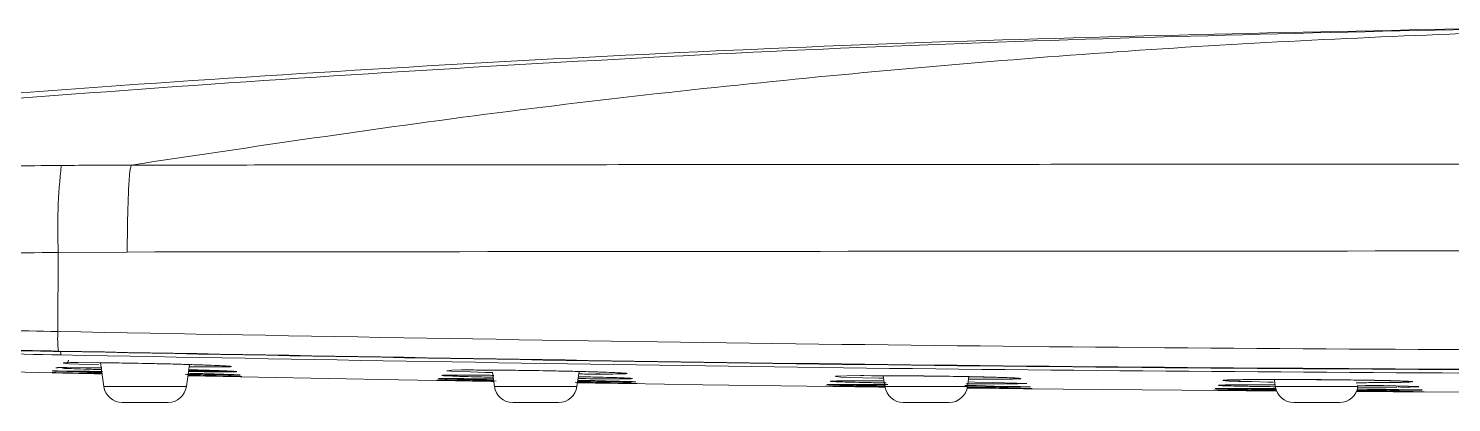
# Model space of a CAD drawing. Extents: x 3627 to 4221, y 1255 to 1675.
# Drawn here: x 3797.03 to 3812.33, y 1618 to 1622.03 of the extents above; entities that cross this region are included whole.
import ezdxf

# ---------------------------------------------------------------- set-up
doc = ezdxf.new("R2010")
doc.units = 0
doc.header["$LTSCALE"] = 7
doc.header["$MEASUREMENT"] = 0
doc.layers.get('0').update_dxf_attribs({"color": 2, "linetype": 'CONTINUOUS'})

msp = doc.modelspace()

# ---------------------------------------------------------------- linework, layer by layer
at = {"color": 7, "linetype": 'Continuous', "lineweight": 15}
for p, q in [((3797.344, 1618.765), (3797.346, 1619.616)), ((3798.089, 1619.621), (3797.346, 1619.616)), ((3797.649, 1618.375), (3797.816, 1618.373)), ((3797.802, 1618.429), (3797.838, 1618.172)), ((3798.726, 1618.172), (3798.759, 1618.409)), ((3802.016, 1618.327), (3802.038, 1618.172)), ((3802.926, 1618.172), (3802.949, 1618.335)), ((3806.221, 1618.289), (3806.238, 1618.172)), ((3807.126, 1618.172), (3807.141, 1618.278)), ((3809.887, 1618.236), (3809.874, 1618.237)), ((3810.427, 1618.248), (3810.437, 1618.172)), ((3807.668, 1618.202), (3807.597, 1618.201)), ((3807.728, 1618.149), (3809.857, 1618.13)), ((3811.882, 1618.167), (3811.811, 1618.166)), ((3811.928, 1618.115), (3814.086, 1618.105)), ((3798.036, 1618), (3798.528, 1618)), ((3802.236, 1618), (3802.728, 1618)), ((3806.436, 1618), (3806.928, 1618)), ((3810.635, 1618), (3811.128, 1618))]:
    msp.add_line(p, q, dxfattribs=at)
at = {"color": 8, "linetype": 'Continuous', "lineweight": 15}
for p, q in [((3797.838, 1618.172), (3798.726, 1618.172)), ((3802.038, 1618.172), (3802.926, 1618.172)), ((3806.238, 1618.172), (3807.126, 1618.172)), ((3810.437, 1618.172), (3811.326, 1618.172))]:
    msp.add_line(p, q, dxfattribs=at)
at = {"color": 7, "linetype": 'Continuous', "lineweight": 15, "flags": 128}
for points in [[(3794.556, 1618.384), (3797.744, 1618.31), (3797.809, 1618.308)], [(3797.333, 1618.374), (3797.333, 1618.374), (3797.332, 1618.374), (3797.331, 1618.374), (3797.329, 1618.374), (3797.325, 1618.374), (3797.323, 1618.375), (3797.34, 1618.376), (3797.416, 1618.377), (3797.416, 1618.377)], [(3797.342, 1618.374), (3797.332, 1618.375), (3797.364, 1618.377), (3797.365, 1618.377), (3797.366, 1618.377), (3797.366, 1618.377), (3797.366, 1618.377), (3797.366, 1618.377), (3797.366, 1618.377), (3797.366, 1618.377), (3797.366, 1618.377), (3797.366, 1618.377), (3797.366, 1618.377), (3797.366, 1618.377), (3797.366, 1618.377), (3797.366, 1618.377), (3797.366, 1618.377), (3797.366, 1618.377), (3797.366, 1618.377), (3797.366, 1618.377), (3797.366, 1618.377), (3797.366, 1618.377), (3797.366, 1618.377), (3797.366, 1618.377), (3797.366, 1618.377), (3797.366, 1618.377), (3797.366, 1618.377), (3797.366, 1618.377), (3797.366, 1618.377), (3797.366, 1618.377), (3797.366, 1618.377), (3797.366, 1618.377), (3797.366, 1618.377), (3797.366, 1618.377), (3797.366, 1618.377), (3797.367, 1618.377), (3797.377, 1618.377), (3797.402, 1618.377), (3797.402, 1618.377), (3797.405, 1618.377), (3797.412, 1618.377), (3797.438, 1618.377), (3797.649, 1618.375)], [(3797.784, 1618.406), (3797.707, 1618.408), (3797.569, 1618.414), (3797.467, 1618.418), (3797.404, 1618.423), (3797.405, 1618.429), (3797.474, 1618.431), (3797.476, 1618.431), (3797.477, 1618.431), (3797.478, 1618.431), (3797.478, 1618.431), (3797.478, 1618.431), (3797.478, 1618.431), (3797.478, 1618.431), (3797.478, 1618.431), (3797.478, 1618.431), (3797.478, 1618.431), (3797.478, 1618.431), (3797.478, 1618.431), (3797.478, 1618.431), (3797.478, 1618.431), (3797.478, 1618.431), (3797.478, 1618.431), (3797.478, 1618.431), (3797.478, 1618.431), (3797.478, 1618.431), (3797.478, 1618.431), (3797.478, 1618.431), (3797.478, 1618.431), (3797.478, 1618.431), (3797.478, 1618.431), (3797.478, 1618.431), (3797.478, 1618.431), (3797.478, 1618.431), (3797.478, 1618.431), (3797.478, 1618.431), (3797.478, 1618.431), (3797.478, 1618.431), (3797.478, 1618.431), (3797.478, 1618.431), (3797.478, 1618.431), (3797.478, 1618.431), (3797.478, 1618.431), (3797.478, 1618.431), (3797.478, 1618.431), (3797.478, 1618.431), (3797.478, 1618.431), (3797.479, 1618.431), (3797.489, 1618.431), (3797.517, 1618.431), (3797.519, 1618.431), (3797.529, 1618.431), (3797.559, 1618.431), (3797.791, 1618.429)], [(3797.817, 1618.323), (3797.739, 1618.324), (3797.571, 1618.329), (3797.438, 1618.333), (3797.299, 1618.339), (3797.281, 1618.341), (3797.282, 1618.341), (3797.282, 1618.341), (3797.282, 1618.341), (3797.282, 1618.341), (3797.282, 1618.341), (3797.282, 1618.341), (3797.282, 1618.341), (3797.282, 1618.341), (3797.282, 1618.341), (3797.282, 1618.341), (3797.282, 1618.341), (3797.282, 1618.341), (3797.282, 1618.341), (3797.282, 1618.341), (3797.282, 1618.341), (3797.282, 1618.341), (3797.282, 1618.341), (3797.282, 1618.341), (3797.282, 1618.341), (3797.282, 1618.341), (3797.282, 1618.341), (3797.282, 1618.341), (3797.282, 1618.341), (3797.282, 1618.341), (3797.282, 1618.341), (3797.282, 1618.341), (3797.282, 1618.341), (3797.282, 1618.341), (3797.283, 1618.341), (3797.29, 1618.341), (3797.29, 1618.341), (3797.291, 1618.341), (3797.295, 1618.341), (3797.338, 1618.34), (3797.506, 1618.339)], [(3798.742, 1618.289), (3801.012, 1618.245), (3802.03, 1618.227)], [(3802.016, 1618.323), (3801.941, 1618.325), (3801.779, 1618.33), (3801.653, 1618.335), (3801.568, 1618.339), (3801.527, 1618.343), (3801.58, 1618.349), (3801.685, 1618.351), (3801.689, 1618.351), (3801.69, 1618.351), (3801.691, 1618.351), (3801.691, 1618.351), (3801.691, 1618.351), (3801.691, 1618.351), (3801.691, 1618.351), (3801.691, 1618.351), (3801.691, 1618.351), (3801.691, 1618.351), (3801.691, 1618.351), (3801.691, 1618.351), (3801.691, 1618.351), (3801.691, 1618.351), (3801.691, 1618.351), (3801.691, 1618.351), (3801.691, 1618.351), (3801.691, 1618.351), (3801.691, 1618.351), (3801.691, 1618.351), (3801.691, 1618.351), (3801.691, 1618.351), (3801.691, 1618.351), (3801.691, 1618.351), (3801.691, 1618.351), (3801.691, 1618.351), (3801.691, 1618.351), (3801.691, 1618.351), (3801.691, 1618.351), (3801.691, 1618.351), (3801.691, 1618.351), (3801.691, 1618.351), (3801.691, 1618.351), (3801.691, 1618.351), (3801.691, 1618.351), (3801.691, 1618.351), (3801.691, 1618.351), (3801.691, 1618.351), (3801.691, 1618.351), (3801.691, 1618.351), (3801.691, 1618.351), (3801.691, 1618.351), (3801.691, 1618.351), (3801.691, 1618.351), (3801.691, 1618.351), (3801.691, 1618.351), (3801.691, 1618.351), (3801.691, 1618.351), (3801.691, 1618.351), (3801.691, 1618.351), (3801.691, 1618.351), (3801.691, 1618.351), (3801.691, 1618.351), (3801.691, 1618.351), (3801.691, 1618.351), (3801.691, 1618.351), (3801.691, 1618.351), (3801.691, 1618.351), (3801.691, 1618.351), (3801.691, 1618.351), (3801.691, 1618.351), (3801.691, 1618.351), (3801.691, 1618.351), (3801.691, 1618.351), (3801.691, 1618.351), (3801.691, 1618.351), (3801.691, 1618.351), (3801.691, 1618.351), (3801.691, 1618.351), (3801.691, 1618.351), (3801.691, 1618.351), (3801.691, 1618.351), (3801.691, 1618.351), (3801.691, 1618.351), (3801.691, 1618.351), (3801.691, 1618.351), (3801.691, 1618.351), (3801.691, 1618.351), (3801.691, 1618.351), (3801.691, 1618.351), (3801.691, 1618.351), (3801.691, 1618.351), (3801.691, 1618.351), (3801.691, 1618.351), (3801.691, 1618.351), (3801.691, 1618.351), (3801.691, 1618.351), (3801.691, 1618.351), (3801.691, 1618.351), (3801.691, 1618.351), (3801.691, 1618.351), (3801.691, 1618.351), (3801.691, 1618.351), (3801.691, 1618.351), (3801.691, 1618.351), (3801.691, 1618.351), (3801.691, 1618.351), (3801.691, 1618.351), (3801.691, 1618.351), (3801.691, 1618.351), (3801.691, 1618.351), (3801.691, 1618.351), (3801.691, 1618.351), (3801.691, 1618.351), (3801.691, 1618.351), (3801.691, 1618.351), (3801.691, 1618.351), (3801.691, 1618.351), (3801.691, 1618.351), (3801.691, 1618.351), (3801.691, 1618.351), (3801.691, 1618.351), (3801.691, 1618.351), (3801.691, 1618.351), (3801.691, 1618.351), (3801.691, 1618.351), (3801.691, 1618.351), (3801.691, 1618.351), (3801.691, 1618.351), (3801.691, 1618.351), (3801.691, 1618.351), (3801.691, 1618.351), (3801.691, 1618.351), (3801.691, 1618.351), (3801.691, 1618.351), (3801.691, 1618.351), (3801.691, 1618.351), (3801.692, 1618.351), (3801.695, 1618.351), (3801.705, 1618.351), (3801.738, 1618.351), (3801.761, 1618.351), (3801.787, 1618.351), (3801.816, 1618.351), (3801.847, 1618.35), (3801.881, 1618.35), (3801.915, 1618.35), (3802.059, 1618.349)], [(3806.225, 1618.262), (3806.171, 1618.263), (3805.999, 1618.267), (3805.861, 1618.271), (3805.763, 1618.275), (3805.711, 1618.279), (3805.705, 1618.283), (3805.829, 1618.288), (3805.977, 1618.29), (3805.982, 1618.29), (3805.984, 1618.29), (3805.985, 1618.29), (3805.985, 1618.29), (3805.985, 1618.29), (3805.985, 1618.29), (3805.985, 1618.29), (3805.985, 1618.29), (3805.985, 1618.29), (3805.985, 1618.29), (3805.985, 1618.29), (3805.985, 1618.29), (3805.985, 1618.29), (3805.985, 1618.29), (3805.985, 1618.29), (3805.985, 1618.29), (3805.985, 1618.29), (3805.985, 1618.29), (3805.985, 1618.29), (3805.985, 1618.29), (3805.985, 1618.29), (3805.985, 1618.29), (3805.985, 1618.29), (3805.985, 1618.29), (3805.985, 1618.29), (3805.985, 1618.29), (3805.985, 1618.29), (3805.985, 1618.29), (3805.987, 1618.29), (3806.001, 1618.29), (3806.001, 1618.29), (3806.003, 1618.29), (3806.011, 1618.29), (3806.094, 1618.289), (3806.398, 1618.288)], [(3807.133, 1618.222), (3807.205, 1618.221), (3807.392, 1618.217), (3807.657, 1618.21), (3807.762, 1618.206), (3807.765, 1618.206), (3807.766, 1618.206), (3807.766, 1618.206), (3807.766, 1618.206), (3807.766, 1618.206), (3807.766, 1618.206), (3807.766, 1618.206), (3807.766, 1618.206), (3807.766, 1618.206), (3807.766, 1618.206), (3807.766, 1618.206), (3807.766, 1618.206), (3807.766, 1618.206), (3807.766, 1618.206), (3807.766, 1618.206), (3807.766, 1618.206), (3807.766, 1618.206), (3807.766, 1618.206), (3807.766, 1618.206), (3807.766, 1618.206), (3807.766, 1618.206), (3807.766, 1618.206), (3807.766, 1618.206), (3807.766, 1618.206), (3807.766, 1618.206), (3807.766, 1618.206), (3807.766, 1618.206), (3807.763, 1618.206), (3807.763, 1618.206), (3807.763, 1618.206), (3807.761, 1618.205), (3807.745, 1618.205), (3807.668, 1618.202)], [(3810.419, 1618.22), (3810.357, 1618.221), (3810.181, 1618.225), (3810.04, 1618.228), (3809.941, 1618.232), (3809.887, 1618.236), (3809.883, 1618.239), (3809.926, 1618.242), (3810.14, 1618.247), (3810.341, 1618.249), (3810.348, 1618.249), (3810.35, 1618.249), (3810.351, 1618.249), (3810.351, 1618.249), (3810.351, 1618.249), (3810.351, 1618.249), (3810.351, 1618.249), (3810.351, 1618.249), (3810.351, 1618.249), (3810.351, 1618.249), (3810.351, 1618.249), (3810.351, 1618.249), (3810.351, 1618.249), (3810.351, 1618.249), (3810.351, 1618.249), (3810.351, 1618.249), (3810.351, 1618.249), (3810.351, 1618.249), (3810.351, 1618.249), (3810.351, 1618.249), (3810.351, 1618.249), (3810.351, 1618.249), (3810.351, 1618.249), (3810.351, 1618.249), (3810.351, 1618.249), (3810.351, 1618.249), (3810.351, 1618.249), (3810.351, 1618.249), (3810.351, 1618.249), (3810.351, 1618.249), (3810.353, 1618.249), (3810.368, 1618.249), (3810.369, 1618.249), (3810.372, 1618.249), (3810.38, 1618.249), (3810.472, 1618.248), (3810.806, 1618.247)], [(3803.455, 1618.204), (3804.281, 1618.192), (3806.238, 1618.166)], [(3807.096, 1618.183), (3807.224, 1618.182), (3807.417, 1618.178), (3807.691, 1618.173), (3807.799, 1618.17), (3807.802, 1618.169), (3807.803, 1618.169), (3807.803, 1618.169), (3807.803, 1618.169), (3807.803, 1618.169), (3807.803, 1618.169), (3807.803, 1618.169), (3807.803, 1618.169), (3807.803, 1618.169), (3807.803, 1618.169), (3807.803, 1618.169), (3807.803, 1618.169), (3807.803, 1618.169), (3807.803, 1618.169), (3807.803, 1618.169), (3807.803, 1618.169), (3807.803, 1618.169), (3807.803, 1618.169), (3807.803, 1618.169), (3807.803, 1618.169), (3807.803, 1618.169), (3807.803, 1618.169), (3807.803, 1618.169), (3807.803, 1618.169), (3807.803, 1618.169), (3807.803, 1618.169), (3807.803, 1618.169), (3807.803, 1618.169), (3807.803, 1618.169), (3807.803, 1618.169), (3807.803, 1618.169), (3807.803, 1618.169), (3807.803, 1618.169), (3807.803, 1618.169), (3807.803, 1618.169), (3807.803, 1618.169), (3807.803, 1618.169), (3807.803, 1618.169), (3807.803, 1618.169), (3807.803, 1618.169), (3807.803, 1618.169), (3807.803, 1618.169), (3807.803, 1618.169), (3807.803, 1618.169), (3807.803, 1618.169), (3807.803, 1618.169), (3807.803, 1618.169), (3807.803, 1618.169), (3807.803, 1618.169), (3807.803, 1618.169), (3807.803, 1618.169), (3807.803, 1618.169), (3807.803, 1618.169), (3807.803, 1618.169), (3807.803, 1618.169), (3807.803, 1618.169), (3807.803, 1618.169), (3807.803, 1618.169), (3807.803, 1618.169), (3807.803, 1618.169), (3807.803, 1618.169), (3807.803, 1618.169), (3807.803, 1618.169), (3807.803, 1618.169), (3807.803, 1618.169), (3807.803, 1618.169), (3807.803, 1618.169), (3807.803, 1618.169), (3807.803, 1618.169), (3807.803, 1618.169), (3807.803, 1618.169), (3807.803, 1618.169), (3807.803, 1618.169), (3807.803, 1618.169), (3807.803, 1618.169), (3807.803, 1618.169), (3807.803, 1618.169), (3807.803, 1618.169), (3807.803, 1618.169), (3807.803, 1618.169), (3807.803, 1618.169), (3807.803, 1618.169), (3807.803, 1618.169), (3807.803, 1618.169), (3807.803, 1618.169), (3807.803, 1618.169), (3807.803, 1618.169), (3807.803, 1618.169), (3807.803, 1618.169), (3807.803, 1618.169), (3807.803, 1618.169), (3807.803, 1618.169), (3807.803, 1618.169), (3807.803, 1618.169), (3807.803, 1618.169), (3807.803, 1618.169), (3807.803, 1618.169), (3807.803, 1618.169), (3807.803, 1618.169), (3807.803, 1618.169), (3807.803, 1618.169), (3807.803, 1618.169), (3807.803, 1618.169), (3807.803, 1618.169), (3807.803, 1618.169), (3807.803, 1618.169), (3807.803, 1618.169), (3807.803, 1618.169), (3807.803, 1618.169), (3807.803, 1618.169), (3807.803, 1618.169), (3807.803, 1618.169), (3807.803, 1618.169), (3807.803, 1618.169), (3807.803, 1618.169), (3807.803, 1618.169), (3807.803, 1618.169), (3807.803, 1618.169), (3807.802, 1618.169), (3807.8, 1618.169), (3807.797, 1618.169), (3807.793, 1618.169), (3807.787, 1618.169), (3807.781, 1618.169), (3807.774, 1618.169), (3807.766, 1618.168), (3807.757, 1618.168), (3807.747, 1618.168), (3807.742, 1618.168), (3807.738, 1618.168), (3807.736, 1618.168), (3807.733, 1618.168), (3807.726, 1618.168), (3807.701, 1618.167)], [(3807.12, 1618.161), (3807.234, 1618.16), (3807.43, 1618.157), (3807.708, 1618.153), (3807.818, 1618.151), (3807.82, 1618.151), (3807.821, 1618.151), (3807.822, 1618.151), (3807.822, 1618.151), (3807.822, 1618.151), (3807.822, 1618.151), (3807.822, 1618.151), (3807.822, 1618.151), (3807.822, 1618.151), (3807.822, 1618.151), (3807.822, 1618.151), (3807.822, 1618.151), (3807.822, 1618.151), (3807.822, 1618.151), (3807.822, 1618.151), (3807.822, 1618.151), (3807.821, 1618.151), (3807.819, 1618.151), (3807.811, 1618.151), (3807.811, 1618.151), (3807.81, 1618.151), (3807.808, 1618.151), (3807.799, 1618.151), (3807.718, 1618.151)], [(3807.123, 1618.156), (3807.549, 1618.151), (3807.669, 1618.15)], [(3811.312, 1618.124), (3811.438, 1618.123), (3811.638, 1618.121), (3811.92, 1618.118), (3812.033, 1618.117), (3812.035, 1618.117), (3812.036, 1618.117), (3812.036, 1618.117), (3812.036, 1618.117), (3812.036, 1618.117), (3812.036, 1618.117), (3812.036, 1618.117), (3812.036, 1618.117), (3812.036, 1618.117), (3812.036, 1618.117), (3812.036, 1618.117), (3812.036, 1618.117), (3812.036, 1618.117), (3812.036, 1618.117), (3812.036, 1618.117), (3812.036, 1618.117), (3812.036, 1618.117), (3812.036, 1618.117), (3812.036, 1618.117), (3812.036, 1618.117), (3812.036, 1618.117), (3812.036, 1618.117), (3812.036, 1618.117), (3812.036, 1618.117), (3812.036, 1618.117), (3812.036, 1618.117), (3812.036, 1618.117), (3812.036, 1618.117), (3812.036, 1618.117), (3812.036, 1618.117), (3812.036, 1618.117), (3812.036, 1618.117), (3812.036, 1618.117), (3812.036, 1618.117), (3812.036, 1618.117), (3812.036, 1618.117), (3812.036, 1618.117), (3812.036, 1618.117), (3812.036, 1618.117), (3812.036, 1618.117), (3812.036, 1618.117), (3812.036, 1618.117), (3812.036, 1618.117), (3812.036, 1618.117), (3812.036, 1618.117), (3812.036, 1618.117), (3812.036, 1618.117), (3812.036, 1618.117), (3812.036, 1618.117), (3812.036, 1618.117), (3812.036, 1618.117), (3812.036, 1618.117), (3812.036, 1618.117), (3812.036, 1618.117), (3812.036, 1618.117), (3812.036, 1618.117), (3812.036, 1618.117), (3812.036, 1618.117), (3812.036, 1618.117), (3812.036, 1618.117), (3812.036, 1618.117), (3812.036, 1618.117), (3812.036, 1618.117), (3812.036, 1618.117), (3812.036, 1618.117), (3812.036, 1618.117), (3812.036, 1618.117), (3812.036, 1618.117), (3812.036, 1618.117), (3812.036, 1618.117), (3812.036, 1618.117), (3812.036, 1618.117), (3812.036, 1618.117), (3812.036, 1618.117), (3812.036, 1618.117), (3812.036, 1618.117), (3812.036, 1618.117), (3812.036, 1618.117), (3812.036, 1618.117), (3812.036, 1618.117), (3812.036, 1618.117), (3812.036, 1618.117), (3812.036, 1618.117), (3812.036, 1618.117), (3812.036, 1618.117), (3812.036, 1618.117), (3812.036, 1618.117), (3812.036, 1618.117), (3812.036, 1618.117), (3812.036, 1618.117), (3812.036, 1618.117), (3812.036, 1618.117), (3812.036, 1618.117), (3812.036, 1618.117), (3812.036, 1618.117), (3812.036, 1618.117), (3812.036, 1618.117), (3812.036, 1618.117), (3812.036, 1618.117), (3812.036, 1618.117), (3812.036, 1618.117), (3812.036, 1618.117), (3812.036, 1618.117), (3812.036, 1618.117), (3812.036, 1618.117), (3812.036, 1618.117), (3812.036, 1618.117), (3812.036, 1618.117), (3812.036, 1618.117), (3812.036, 1618.117), (3812.036, 1618.117), (3812.036, 1618.117), (3812.036, 1618.117), (3812.036, 1618.117), (3812.035, 1618.117), (3812.033, 1618.117), (3812.026, 1618.117), (3812.02, 1618.117), (3812.014, 1618.117), (3812.006, 1618.117), (3811.998, 1618.117), (3811.989, 1618.117), (3811.979, 1618.117), (3811.968, 1618.117), (3811.956, 1618.117), (3811.95, 1618.117), (3811.945, 1618.117), (3811.943, 1618.117), (3811.938, 1618.117), (3811.931, 1618.117)], [(3811.317, 1618.186), (3811.408, 1618.184), (3811.599, 1618.182), (3811.869, 1618.176), (3811.977, 1618.172), (3811.98, 1618.172), (3811.981, 1618.172), (3811.981, 1618.172), (3811.981, 1618.172), (3811.981, 1618.172), (3811.981, 1618.172), (3811.981, 1618.172), (3811.981, 1618.172), (3811.981, 1618.172), (3811.981, 1618.172), (3811.981, 1618.172), (3811.981, 1618.172), (3811.981, 1618.172), (3811.981, 1618.172), (3811.981, 1618.172), (3811.981, 1618.172), (3811.981, 1618.172), (3811.981, 1618.172), (3811.981, 1618.172), (3811.981, 1618.172), (3811.981, 1618.172), (3811.978, 1618.171), (3811.978, 1618.171), (3811.978, 1618.171), (3811.976, 1618.171), (3811.96, 1618.17), (3811.882, 1618.167)], [(3811.317, 1618.146), (3811.427, 1618.145), (3811.624, 1618.143), (3811.903, 1618.138), (3812.014, 1618.136), (3812.017, 1618.135), (3812.017, 1618.135), (3812.018, 1618.135), (3812.018, 1618.135), (3812.018, 1618.135), (3812.018, 1618.135), (3812.018, 1618.135), (3812.018, 1618.135), (3812.018, 1618.135), (3812.018, 1618.135), (3812.018, 1618.135), (3812.018, 1618.135), (3812.018, 1618.135), (3812.018, 1618.135), (3812.018, 1618.135), (3812.018, 1618.135), (3812.017, 1618.135), (3812.015, 1618.135), (3812.007, 1618.135), (3812.007, 1618.135), (3812.007, 1618.135), (3812.004, 1618.135), (3811.996, 1618.135), (3811.915, 1618.133)]]:
    msp.add_lwpolyline(points, dxfattribs=at)
at = {"color": 7, "linetype": 'Continuous', "lineweight": 15}
for centre, radius, start, end in [((3803.537, 1619.868), 6.195, 173.6526, 182.336), ((3798.406, 1618.69), 1.065, 175.9572, 187.3023), ((3798.036, 1618.2), 0.2, 187.9696, 270), ((3798.528, 1618.2), 0.2, 270, 352.0304), ((3802.236, 1618.2), 0.2, 187.9696, 270), ((3802.728, 1618.2), 0.2, 270, 352.0304), ((3806.436, 1618.2), 0.2, 187.9696, 270), ((3806.928, 1618.2), 0.2, 270, 352.0304), ((3810.635, 1618.2), 0.2, 187.9696, 270), ((3811.128, 1618.2), 0.2, 270, 352.0304)]:
    msp.add_arc(centre, radius, start, end, dxfattribs=at)
at = {"color": 8, "linetype": 'Continuous', "lineweight": 15}
msp.add_arc((3797.526, 1618.553), 0.153, 179.4765, 195.2738, dxfattribs=at)
at = {"color": 7, "linetype": 'Continuous', "lineweight": 15}
for points, knots in [([(3812.635, 1622.027), (3810.608, 1621.986), (3806.508, 1621.903), (3800.342, 1621.587), (3794.202, 1621.147), (3790.141, 1620.73), (3788.143, 1620.524)], [0, 0, 0, 0, 0.2477802, 0.5011084, 0.7544755, 1, 1, 1, 1]), ([(3812.91, 1622.028), (3810.903, 1621.982), (3806.888, 1621.89), (3800.871, 1621.572), (3794.861, 1621.135), (3790.864, 1620.725), (3788.865, 1620.52)], [0, 0, 0, 0, 0.25, 0.5, 0.75, 1, 1, 1, 1]), ([(3813.921, 1622.028), (3812.602, 1621.98), (3809.964, 1621.883), (3806.012, 1621.571), (3802.066, 1621.147), (3799.442, 1620.754), (3798.131, 1620.557)], [0, 0, 0, 0, 0.25, 0.5, 0.75, 1, 1, 1, 1]), ([(3797.379, 1620.553), (3797.189, 1620.551), (3796.775, 1620.547), (3796.157, 1620.542), (3795.519, 1620.538), (3794.913, 1620.534), (3794.306, 1620.53), (3793.644, 1620.527), (3792.979, 1620.524), (3792.317, 1620.521), (3791.671, 1620.519), (3791.009, 1620.518), (3790.377, 1620.517), (3789.951, 1620.517), (3789.697, 1620.517), (3789.537, 1620.517), (3789.387, 1620.517), (3789.255, 1620.517), (3789.159, 1620.517), (3789.071, 1620.518), (3788.974, 1620.518), (3788.922, 1620.519), (3788.892, 1620.52)], [0, 0, 0, 0, 0.045899, 0.100111, 0.150846, 0.203817, 0.25298, 0.307508, 0.380073, 0.438088, 0.502654, 0.583458, 0.666758, 0.751641, 0.781764, 0.803404, 0.844265, 0.876689, 0.899393, 0.922476, 0.956085, 1, 1, 1, 1]), ([(3798.131, 1620.557), (3798.131, 1620.557), (3798.131, 1620.557), (3798.131, 1620.557), (3798.131, 1620.557), (3798.13, 1620.557), (3798.13, 1620.557), (3798.128, 1620.557), (3798.122, 1620.557), (3797.997, 1620.556), (3797.748, 1620.557), (3797.505, 1620.554), (3797.379, 1620.553)], [0, 0, 0, 0, 0.0000082, 0.0000141, 0.0000373, 0.0001238, 0.0004558, 0.0017544, 0.0069117, 0.0274482, 0.5000046, 1, 1, 1, 1]), ([(3798.089, 1619.621), (3798.09, 1619.731), (3798.092, 1619.957), (3798.101, 1620.252), (3798.114, 1620.473), (3798.125, 1620.529), (3798.131, 1620.557)], [0, 0, 0, 0, 0.242578, 0.500003, 0.757427, 1, 1, 1, 1]), ([(3836.232, 1620.557), (3835.624, 1620.557), (3834.326, 1620.559), (3832.254, 1620.56), (3830.511, 1620.562), (3829.17, 1620.563), (3828.305, 1620.563), (3827.393, 1620.564), (3826.396, 1620.565), (3825.345, 1620.565), (3824.288, 1620.566), (3823.133, 1620.566), (3821.913, 1620.567), (3820.659, 1620.567), (3819.567, 1620.568), (3818.637, 1620.568), (3817.869, 1620.568), (3817.135, 1620.568), (3816.346, 1620.568), (3815.297, 1620.568), (3814.006, 1620.568), (3812.455, 1620.567), (3810.739, 1620.566), (3808.862, 1620.566), (3806.906, 1620.564), (3804.886, 1620.563), (3802.937, 1620.561), (3801.114, 1620.56), (3799.539, 1620.558), (3798.573, 1620.557), (3798.131, 1620.557)], [0, 0, 0, 0, 0.047892, 0.102295, 0.16321, 0.185188, 0.207905, 0.231359, 0.256927, 0.286406, 0.314145, 0.340145, 0.377287, 0.410182, 0.43883, 0.463231, 0.483385, 0.49929, 0.520974, 0.545454, 0.581861, 0.62257, 0.667581, 0.716896, 0.770329, 0.821578, 0.875956, 0.92382, 0.965168, 1, 1, 1, 1]), ([(3797.346, 1619.616), (3796.889, 1619.611), (3795.941, 1619.602), (3794.687, 1619.593), (3793.58, 1619.586), (3792.631, 1619.581), (3791.709, 1619.577), (3790.834, 1619.575), (3790.028, 1619.573), (3789.377, 1619.573), (3788.868, 1619.573), (3788.486, 1619.574), (3788.183, 1619.575), (3788.065, 1619.577), (3788.006, 1619.577)], [0, 0, 0, 0, 0.100588, 0.208132, 0.283733, 0.362429, 0.444219, 0.529104, 0.617081, 0.708151, 0.778503, 0.850596, 0.924428, 1, 1, 1, 1]), ([(3836.273, 1619.621), (3833.093, 1619.624), (3826.732, 1619.631), (3817.181, 1619.634), (3807.631, 1619.631), (3801.27, 1619.624), (3798.089, 1619.621)], [0, 0, 0, 0, 0.25, 0.5, 0.75, 1, 1, 1, 1]), ([(3797.344, 1618.765), (3796.932, 1618.773), (3796.12, 1618.789), (3794.949, 1618.811), (3793.855, 1618.83), (3792.85, 1618.845), (3791.939, 1618.859), (3791.165, 1618.868), (3790.509, 1618.875), (3789.952, 1618.88), (3789.454, 1618.883), (3788.97, 1618.885), (3788.534, 1618.884), (3788.171, 1618.881), (3788.036, 1618.876), (3787.969, 1618.873)], [0, 0, 0, 0, 0.090263, 0.177731, 0.262406, 0.344291, 0.423387, 0.499696, 0.562438, 0.625123, 0.68775, 0.750321, 0.833644, 0.916869, 1, 1, 1, 1]), ([(3837.019, 1618.765), (3834.374, 1618.716), (3829.086, 1618.618), (3821.149, 1618.556), (3813.213, 1618.556), (3805.276, 1618.619), (3799.989, 1618.716), (3797.344, 1618.765)], [0, 0, 0, 0, 0.2001342, 0.4000874, 0.5999125, 0.7998657, 1, 1, 1, 1]), ([(3797.35, 1618.554), (3796.977, 1618.562), (3796.232, 1618.577), (3795.137, 1618.598), (3794.078, 1618.617), (3793.066, 1618.633), (3792.117, 1618.647), (3791.244, 1618.659), (3790.456, 1618.667), (3789.767, 1618.672), (3789.183, 1618.675), (3788.715, 1618.674), (3788.358, 1618.67), (3788.226, 1618.665), (3788.161, 1618.663)], [0, 0, 0, 0, 0.083382, 0.166217, 0.249606, 0.333035, 0.416218, 0.49973, 0.583196, 0.66632, 0.749861, 0.833356, 0.916435, 1, 1, 1, 1]), ([(3797.362, 1618.55), (3796.996, 1618.557), (3796.264, 1618.572), (3795.189, 1618.593), (3794.149, 1618.611), (3793.157, 1618.628), (3792.228, 1618.641), (3791.373, 1618.652), (3790.601, 1618.66), (3789.926, 1618.666), (3789.356, 1618.668), (3788.898, 1618.667), (3788.549, 1618.664), (3788.421, 1618.659), (3788.357, 1618.656)], [0, 0, 0, 0, 0.083566, 0.166643, 0.250137, 0.33368, 0.416801, 0.500266, 0.58378, 0.66696, 0.750388, 0.833784, 0.916621, 1, 1, 1, 1]), ([(3788.695, 1618.615), (3788.796, 1618.619), (3788.999, 1618.625), (3789.64, 1618.627), (3790.5, 1618.623), (3791.586, 1618.612), (3792.853, 1618.595), (3794.271, 1618.572), (3795.792, 1618.545), (3796.849, 1618.524), (3797.378, 1618.513)], [0, 0, 0, 0, 0.124817, 0.249613, 0.374636, 0.499734, 0.624767, 0.749862, 0.874936, 1, 1, 1, 1]), ([(3837.013, 1618.554), (3834.371, 1618.506), (3829.086, 1618.408), (3821.15, 1618.345), (3813.213, 1618.345), (3805.276, 1618.408), (3799.992, 1618.506), (3797.35, 1618.554)], [0, 0, 0, 0, 0.199978, 0.399971, 0.600025, 0.800016, 1, 1, 1, 1]), ([(3837, 1618.55), (3834.36, 1618.501), (3829.079, 1618.404), (3821.148, 1618.341), (3813.215, 1618.341), (3805.284, 1618.404), (3800.003, 1618.501), (3797.362, 1618.55)], [0, 0, 0, 0, 0.19998, 0.399972, 0.600032, 0.800026, 1, 1, 1, 1]), ([(3797.378, 1618.513), (3800.018, 1618.464), (3805.296, 1618.367), (3813.22, 1618.304), (3821.143, 1618.304), (3829.067, 1618.367), (3834.345, 1618.464), (3836.985, 1618.513)], [0, 0, 0, 0, 0.200089, 0.400044, 0.599956, 0.799911, 1, 1, 1, 1]), ([(3797.458, 1618.456), (3797.455, 1618.45), (3797.451, 1618.443), (3797.448, 1618.434), (3797.446, 1618.431), (3797.444, 1618.43), (3797.443, 1618.43), (3797.442, 1618.429), (3797.441, 1618.429), (3797.44, 1618.428), (3797.438, 1618.428), (3797.437, 1618.428), (3797.43, 1618.426), (3797.416, 1618.425), (3797.409, 1618.425), (3797.404, 1618.425)], [0, 0, 0, 0, 0.5273215, 0.6034646, 0.6283198, 0.6373846, 0.6445515, 0.6476211, 0.6506107, 0.6536646, 0.6569822, 0.6650765, 0.6758088, 0.7525304, 1, 1, 1, 1]), ([(3797.791, 1618.429), (3797.87, 1618.428), (3798.047, 1618.426), (3798.335, 1618.42), (3798.58, 1618.415), (3798.766, 1618.409), (3798.929, 1618.404), (3799.06, 1618.399), (3799.155, 1618.394), (3799.209, 1618.39), (3799.219, 1618.387), (3799.183, 1618.384), (3799.105, 1618.383), (3798.987, 1618.383), (3798.867, 1618.384), (3798.781, 1618.385), (3798.756, 1618.385)], [0, 0, 0, 0, 0.094694, 0.21319, 0.282001, 0.350864, 0.419508, 0.488128, 0.556866, 0.625771, 0.694895, 0.763812, 0.832598, 0.901419, 0.970323, 1, 1, 1, 1]), ([(3799.037, 1618.383), (3799.025, 1618.383), (3799.001, 1618.383), (3798.971, 1618.384), (3798.953, 1618.385), (3798.949, 1618.385), (3798.948, 1618.385), (3798.947, 1618.385), (3798.946, 1618.386), (3798.946, 1618.386), (3798.946, 1618.386), (3798.946, 1618.386), (3798.946, 1618.386)], [0, 0, 0, 0, 0.473386, 0.889231, 0.939615, 0.970857, 0.980384, 0.984117, 0.987544, 0.991075, 0.995083, 1, 1, 1, 1]), ([(3797.79, 1618.309), (3797.751, 1618.31), (3797.592, 1618.314), (3797.443, 1618.317), (3797.324, 1618.32), (3797.278, 1618.322), (3797.279, 1618.322), (3797.333, 1618.322), (3797.432, 1618.32), (3797.575, 1618.317), (3797.708, 1618.315), (3797.798, 1618.313), (3797.819, 1618.313)], [0, 0, 0, 0, 0.058381, 0.237838, 0.342062, 0.446392, 0.550403, 0.654383, 0.758487, 0.862896, 0.967754, 1, 1, 1, 1]), ([(3797.812, 1618.355), (3797.805, 1618.355), (3797.734, 1618.357), (3797.62, 1618.36), (3797.481, 1618.365), (3797.422, 1618.368), (3797.393, 1618.369)], [0, 0, 0, 0, 0.035094, 0.356212, 0.678084, 1, 1, 1, 1]), ([(3797.506, 1618.339), (3797.567, 1618.338), (3797.651, 1618.337), (3797.785, 1618.335), (3797.823, 1618.334)], [0, 0, 0, 0, 0.718683, 1, 1, 1, 1]), ([(3797.657, 1618.337), (3797.664, 1618.331), (3797.676, 1618.321), (3797.767, 1618.332), (3797.797, 1618.327), (3797.812, 1618.325), (3797.814, 1618.325), (3797.814, 1618.325), (3797.815, 1618.324), (3797.814, 1618.324), (3797.814, 1618.324), (3797.813, 1618.324), (3797.812, 1618.324), (3797.804, 1618.324), (3797.763, 1618.324), (3797.728, 1618.325), (3797.698, 1618.326)], [0, 0, 0, 0, 0.271144, 0.458967, 0.609273, 0.627571, 0.63376, 0.638114, 0.639737, 0.641159, 0.642572, 0.644188, 0.64858, 0.654958, 0.703473, 1, 1, 1, 1]), ([(3798.746, 1618.315), (3798.799, 1618.314), (3798.918, 1618.311), (3799.068, 1618.306), (3799.195, 1618.303), (3799.277, 1618.299), (3799.31, 1618.297), (3799.296, 1618.296), (3799.233, 1618.296), (3799.124, 1618.297), (3798.974, 1618.299), (3798.833, 1618.301), (3798.738, 1618.303), (3798.711, 1618.304)], [0, 0, 0, 0, 0.0801418, 0.1779197, 0.275944, 0.3743013, 0.4723528, 0.5701966, 0.6680843, 0.7660936, 0.8639454, 0.9619406, 1, 1, 1, 1]), ([(3798.743, 1618.293), (3798.771, 1618.293), (3798.869, 1618.29), (3799.011, 1618.287), (3799.159, 1618.284), (3799.262, 1618.281), (3799.319, 1618.279), (3799.327, 1618.279), (3799.285, 1618.279), (3799.194, 1618.281), (3799.033, 1618.284), (3798.855, 1618.287), (3798.742, 1618.289)], [0, 0, 0, 0, 0.040444, 0.139253, 0.238577, 0.337628, 0.436266, 0.534663, 0.633093, 0.731785, 0.830518, 1, 1, 1, 1]), ([(3798.751, 1618.354), (3798.784, 1618.353), (3798.881, 1618.35), (3799.013, 1618.346), (3799.142, 1618.341), (3799.23, 1618.337), (3799.272, 1618.334), (3799.266, 1618.332), (3799.214, 1618.331), (3799.118, 1618.331), (3798.98, 1618.332), (3798.853, 1618.333), (3798.768, 1618.334), (3798.749, 1618.335)], [0, 0, 0, 0, 0.0520126, 0.1535865, 0.2553314, 0.3573296, 0.4596654, 0.5616865, 0.6635034, 0.7653662, 0.8673556, 0.9691771, 1, 1, 1, 1]), ([(3798.75, 1618.343), (3798.788, 1618.342), (3798.899, 1618.34), (3799.032, 1618.336), (3799.137, 1618.333), (3799.166, 1618.332), (3799.174, 1618.331)], [0, 0, 0, 0, 0.1867019, 0.5382959, 0.8781472, 1, 1, 1, 1]), ([(3799.23, 1618.331), (3799.234, 1618.331), (3799.256, 1618.332), (3799.258, 1618.332), (3799.26, 1618.333)], [0, 0, 0, 0, 0.176979, 1, 1, 1, 1]), ([(3802.03, 1618.228), (3801.963, 1618.229), (3801.768, 1618.232), (3801.59, 1618.236), (3801.465, 1618.238), (3801.416, 1618.24), (3801.418, 1618.24), (3801.475, 1618.24), (3801.58, 1618.239), (3801.73, 1618.237), (3801.893, 1618.234), (3802.012, 1618.232), (3802.058, 1618.232)], [0, 0, 0, 0, 0.0880222, 0.2558253, 0.3532792, 0.4508394, 0.5481098, 0.6453404, 0.7426834, 0.8403135, 0.9383813, 1, 1, 1, 1]), ([(3802.028, 1618.241), (3801.965, 1618.243), (3801.777, 1618.246), (3801.604, 1618.251), (3801.481, 1618.254), (3801.434, 1618.257), (3801.435, 1618.258), (3801.491, 1618.259), (3801.595, 1618.259), (3801.743, 1618.257), (3801.891, 1618.256), (3801.994, 1618.254), (3802.026, 1618.254)], [0, 0, 0, 0, 0.086041, 0.257638, 0.3573, 0.457074, 0.556554, 0.655997, 0.755543, 0.855391, 0.955709, 1, 1, 1, 1]), ([(3802.023, 1618.273), (3801.969, 1618.274), (3801.795, 1618.278), (3801.633, 1618.283), (3801.514, 1618.288), (3801.469, 1618.291), (3801.47, 1618.294), (3801.525, 1618.295), (3801.625, 1618.296), (3801.769, 1618.295), (3801.908, 1618.295), (3802.005, 1618.293), (3802.033, 1618.293)], [0, 0, 0, 0, 0.077804, 0.2518, 0.352854, 0.454029, 0.554905, 0.655756, 0.75669, 0.857942, 0.959695, 1, 1, 1, 1]), ([(3802.059, 1618.349), (3802.149, 1618.348), (3802.351, 1618.347), (3802.656, 1618.341), (3802.908, 1618.336), (3803.093, 1618.331), (3803.249, 1618.326), (3803.368, 1618.321), (3803.444, 1618.317), (3803.476, 1618.313), (3803.459, 1618.31), (3803.395, 1618.308), (3803.288, 1618.307), (3803.141, 1618.307), (3803.022, 1618.307), (3802.95, 1618.308), (3802.945, 1618.308)], [0, 0, 0, 0, 0.097057, 0.218488, 0.289006, 0.35958, 0.429935, 0.500259, 0.570701, 0.641318, 0.712175, 0.782812, 0.853303, 0.923824, 0.994433, 1, 1, 1, 1]), ([(3802.907, 1618.218), (3802.957, 1618.217), (3803.08, 1618.215), (3803.249, 1618.212), (3803.404, 1618.209), (3803.513, 1618.207), (3803.573, 1618.205), (3803.582, 1618.204), (3803.537, 1618.205), (3803.441, 1618.206), (3803.26, 1618.208), (3803.058, 1618.211), (3802.925, 1618.213)], [0, 0, 0, 0, 0.06432, 0.158738, 0.253627, 0.348261, 0.442513, 0.536535, 0.630579, 0.724876, 0.819215, 1, 1, 1, 1]), ([(3802.935, 1618.239), (3802.973, 1618.239), (3803.082, 1618.237), (3803.237, 1618.233), (3803.39, 1618.229), (3803.497, 1618.226), (3803.556, 1618.224), (3803.564, 1618.222), (3803.52, 1618.221), (3803.425, 1618.221), (3803.251, 1618.223), (3803.058, 1618.225), (3802.933, 1618.227)], [0, 0, 0, 0, 0.050112, 0.146844, 0.244022, 0.340954, 0.437513, 0.533832, 0.630161, 0.726755, 0.823401, 1, 1, 1, 1]), ([(3802.941, 1618.278), (3802.97, 1618.278), (3803.068, 1618.276), (3803.212, 1618.272), (3803.36, 1618.268), (3803.463, 1618.264), (3803.52, 1618.26), (3803.528, 1618.258), (3803.485, 1618.256), (3803.393, 1618.255), (3803.23, 1618.255), (3803.051, 1618.257), (3802.938, 1618.258)], [0, 0, 0, 0, 0.041471, 0.140192, 0.239338, 0.338242, 0.436782, 0.535076, 0.633369, 0.731938, 0.830562, 1, 1, 1, 1]), ([(3803.257, 1618.307), (3803.233, 1618.307), (3803.196, 1618.307), (3803.153, 1618.308), (3803.134, 1618.309), (3803.131, 1618.309), (3803.13, 1618.309), (3803.129, 1618.31), (3803.129, 1618.31), (3803.129, 1618.31), (3803.129, 1618.31), (3803.129, 1618.31), (3803.129, 1618.31)], [0, 0, 0, 0, 0.6174644, 0.9330653, 0.9673362, 0.9785804, 0.9864654, 0.9895001, 0.9923341, 0.9952342, 0.9985709, 1, 1, 1, 1]), ([(3806.252, 1618.212), (3806.213, 1618.212), (3806.104, 1618.214), (3805.951, 1618.217), (3805.804, 1618.221), (3805.703, 1618.224), (3805.649, 1618.228), (3805.644, 1618.23), (3805.692, 1618.232), (3805.789, 1618.233), (3805.929, 1618.234), (3806.079, 1618.234), (3806.189, 1618.233), (3806.229, 1618.233)], [0, 0, 0, 0, 0.054501, 0.153232, 0.252454, 0.351253, 0.449718, 0.548182, 0.646832, 0.74545, 0.844204, 0.943283, 1, 1, 1, 1]), ([(3806.352, 1618.289), (3806.361, 1618.289), (3806.466, 1618.288), (3806.698, 1618.286), (3807.01, 1618.282), (3807.28, 1618.276), (3807.484, 1618.271), (3807.619, 1618.266), (3807.688, 1618.262), (3807.712, 1618.257), (3807.663, 1618.254), (3807.536, 1618.252), (3807.411, 1618.251), (3807.332, 1618.251), (3807.296, 1618.251), (3807.294, 1618.251)], [0, 0, 0, 0, 0.010854, 0.123956, 0.235078, 0.340462, 0.438477, 0.52753, 0.607923, 0.68017, 0.801056, 0.89237, 0.956652, 0.996781, 1, 1, 1, 1]), ([(3806.398, 1618.288), (3806.496, 1618.287), (3806.715, 1618.286), (3807.017, 1618.281), (3807.257, 1618.276), (3807.423, 1618.272), (3807.555, 1618.268), (3807.644, 1618.264), (3807.686, 1618.26), (3807.682, 1618.256), (3807.629, 1618.254), (3807.529, 1618.252), (3807.389, 1618.251), (3807.255, 1618.251), (3807.162, 1618.251), (3807.137, 1618.251)], [0, 0, 0, 0, 0.102095, 0.229812, 0.303981, 0.378213, 0.452214, 0.526186, 0.600273, 0.674555, 0.749098, 0.823403, 0.897541, 0.971709, 1, 1, 1, 1]), ([(3807.294, 1618.251), (3807.287, 1618.251), (3807.274, 1618.251), (3807.26, 1618.251), (3807.252, 1618.252), (3807.249, 1618.252), (3807.249, 1618.252), (3807.248, 1618.252), (3807.248, 1618.252), (3807.248, 1618.252), (3807.248, 1618.252), (3807.248, 1618.253)], [0, 0, 0, 0, 0.471056, 0.845219, 0.938706, 0.953613, 0.965779, 0.976002, 0.985492, 0.99546, 1, 1, 1, 1]), ([(3809.877, 1618.239), (3809.877, 1618.239), (3809.879, 1618.242), (3809.969, 1618.245), (3810.123, 1618.247), (3810.251, 1618.248), (3810.349, 1618.248), (3810.372, 1618.248)], [0, 0, 0, 0, 0.170641, 0.492019, 0.690539, 0.926076, 1, 1, 1, 1]), ([(3810.063, 1618.234), (3810.063, 1618.234), (3810.063, 1618.234), (3810.063, 1618.233), (3810.063, 1618.233), (3810.062, 1618.233), (3810.062, 1618.233), (3810.062, 1618.233), (3810.061, 1618.232), (3810.06, 1618.232), (3810.055, 1618.232), (3810.038, 1618.231), (3810.006, 1618.231), (3809.928, 1618.232), (3809.904, 1618.235), (3809.887, 1618.236)], [0, 0, 0, 0, 0.00224, 0.005456, 0.007935, 0.009016, 0.010073, 0.011152, 0.012359, 0.0153, 0.019158, 0.045768, 0.161055, 0.370101, 1, 1, 1, 1]), ([(3810.372, 1618.248), (3810.435, 1618.249), (3810.594, 1618.249), (3810.889, 1618.247), (3811.206, 1618.244), (3811.477, 1618.24), (3811.677, 1618.236), (3811.813, 1618.232), (3811.885, 1618.228), (3811.92, 1618.226), (3811.909, 1618.224), (3811.907, 1618.224)], [0, 0, 0, 0, 0.101, 0.253947, 0.406282, 0.545868, 0.671881, 0.785511, 0.88772, 0.979316, 1, 1, 1, 1]), ([(3810.806, 1618.247), (3810.909, 1618.246), (3811.142, 1618.245), (3811.423, 1618.241), (3811.633, 1618.236), (3811.767, 1618.233), (3811.859, 1618.229), (3811.902, 1618.225), (3811.896, 1618.222), (3811.843, 1618.219), (3811.742, 1618.216), (3811.598, 1618.215), (3811.45, 1618.214), (3811.345, 1618.214), (3811.308, 1618.214)], [0, 0, 0, 0, 0.1088405, 0.2449787, 0.324041, 0.4031718, 0.4820619, 0.5609146, 0.6398893, 0.7190731, 0.7985503, 0.8777626, 0.9567897, 1, 1, 1, 1]), ([(3811.649, 1618.216), (3811.63, 1618.216), (3811.599, 1618.215), (3811.562, 1618.215), (3811.543, 1618.216), (3811.541, 1618.217), (3811.54, 1618.217), (3811.539, 1618.217), (3811.539, 1618.217), (3811.538, 1618.217), (3811.538, 1618.217), (3811.538, 1618.217), (3811.538, 1618.217)], [0, 0, 0, 0, 0.545801, 0.925443, 0.965106, 0.977733, 0.982509, 0.986505, 0.989976, 0.993402, 0.997155, 1, 1, 1, 1]), ([(3811.872, 1618.22), (3811.848, 1618.219), (3811.82, 1618.218), (3811.766, 1618.217), (3811.76, 1618.217)], [0, 0, 0, 0, 0.8897462, 1, 1, 1, 1]), ([(3805.602, 1618.176), (3805.601, 1618.177), (3805.596, 1618.177), (3805.645, 1618.177), (3805.744, 1618.176), (3805.893, 1618.175), (3806.061, 1618.173), (3806.188, 1618.172), (3806.241, 1618.171)], [0, 0, 0, 0, 0.07449, 0.270465, 0.465868, 0.661429, 0.857931, 1, 1, 1, 1]), ([(3806.242, 1618.167), (3806.196, 1618.167), (3806.077, 1618.169), (3805.912, 1618.171), (3805.759, 1618.173), (3805.649, 1618.175), (3805.619, 1618.176), (3805.604, 1618.176)], [0, 0, 0, 0, 0.133711, 0.350141, 0.567705, 0.784222, 1, 1, 1, 1]), ([(3806.243, 1618.18), (3806.201, 1618.181), (3806.086, 1618.183), (3805.926, 1618.185), (3805.774, 1618.188), (3805.669, 1618.191), (3805.613, 1618.193), (3805.609, 1618.195), (3805.659, 1618.196), (3805.759, 1618.196), (3805.905, 1618.196), (3806.076, 1618.195), (3806.209, 1618.193), (3806.269, 1618.193)], [0, 0, 0, 0, 0.056062, 0.152062, 0.248554, 0.344626, 0.440363, 0.536103, 0.632026, 0.72791, 0.823928, 0.920277, 1, 1, 1, 1]), ([(3807.532, 1618.2), (3807.439, 1618.2), (3807.316, 1618.2), (3807.153, 1618.201), (3807.112, 1618.201)], [0, 0, 0, 0, 0.750639, 1, 1, 1, 1]), ([(3807.769, 1618.151), (3807.768, 1618.151), (3807.752, 1618.151), (3807.668, 1618.151), (3807.508, 1618.153), (3807.318, 1618.154), (3807.164, 1618.156), (3807.119, 1618.157)], [0, 0, 0, 0, 0.0166415, 0.2741498, 0.4986851, 0.8549816, 1, 1, 1, 1]), ([(3807.718, 1618.151), (3807.677, 1618.151), (3807.585, 1618.152), (3807.34, 1618.154), (3807.166, 1618.156), (3807.119, 1618.157)], [0, 0, 0, 0, 0.369803, 0.831784, 1, 1, 1, 1]), ([(3807.701, 1618.167), (3807.662, 1618.167), (3807.572, 1618.167), (3807.333, 1618.168), (3807.164, 1618.17), (3807.121, 1618.17)], [0, 0, 0, 0, 0.373452, 0.839963, 1, 1, 1, 1]), ([(3807.346, 1618.169), (3807.345, 1618.169), (3807.342, 1618.169), (3807.339, 1618.17), (3807.337, 1618.17), (3807.337, 1618.17), (3807.336, 1618.17), (3807.336, 1618.17), (3807.336, 1618.17), (3807.336, 1618.17), (3807.336, 1618.17)], [0, 0, 0, 0, 0.355236, 0.742206, 0.803407, 0.854087, 0.898985, 0.942922, 0.99273, 1, 1, 1, 1]), ([(3807.687, 1618.167), (3807.66, 1618.167), (3807.605, 1618.167), (3807.495, 1618.167), (3807.41, 1618.168), (3807.365, 1618.168), (3807.351, 1618.169), (3807.346, 1618.169)], [0, 0, 0, 0, 0.354777, 0.697461, 0.910102, 0.972396, 1, 1, 1, 1]), ([(3807.597, 1618.201), (3807.593, 1618.201), (3807.579, 1618.201), (3807.562, 1618.202), (3807.546, 1618.203), (3807.543, 1618.203), (3807.541, 1618.204), (3807.54, 1618.204), (3807.54, 1618.204), (3807.539, 1618.204), (3807.539, 1618.204), (3807.538, 1618.205), (3807.538, 1618.205), (3807.538, 1618.205)], [0, 0, 0, 0, 0.2701691, 0.8096369, 0.8784675, 0.9239382, 0.9392247, 0.9454479, 0.9511161, 0.9565254, 0.9620015, 0.9747245, 1, 1, 1, 1]), ([(3809.779, 1618.132), (3809.777, 1618.133), (3809.772, 1618.133), (3809.822, 1618.133), (3809.923, 1618.133), (3810.074, 1618.132), (3810.251, 1618.131), (3810.388, 1618.13), (3810.451, 1618.13)], [0, 0, 0, 0, 0.0748735, 0.2661324, 0.457268, 0.6486898, 0.8408716, 1, 1, 1, 1]), ([(3810.452, 1618.125), (3810.398, 1618.126), (3810.269, 1618.127), (3810.095, 1618.128), (3809.939, 1618.13), (3809.827, 1618.131), (3809.796, 1618.132), (3809.781, 1618.132)], [0, 0, 0, 0, 0.150829, 0.362944, 0.576179, 0.788463, 1, 1, 1, 1]), ([(3810.448, 1618.139), (3810.4, 1618.139), (3810.277, 1618.141), (3810.109, 1618.143), (3809.954, 1618.145), (3809.847, 1618.147), (3809.79, 1618.149), (3809.785, 1618.151), (3809.836, 1618.152), (3809.937, 1618.153), (3810.085, 1618.153), (3810.256, 1618.153), (3810.388, 1618.152), (3810.445, 1618.152)], [0, 0, 0, 0, 0.063004, 0.158758, 0.255028, 0.350862, 0.446348, 0.541843, 0.637519, 0.733142, 0.828905, 0.925033, 1, 1, 1, 1]), ([(3810.441, 1618.17), (3810.402, 1618.171), (3810.29, 1618.172), (3810.135, 1618.175), (3809.985, 1618.178), (3809.881, 1618.181), (3809.825, 1618.184), (3809.821, 1618.186), (3809.869, 1618.189), (3809.967, 1618.19), (3810.11, 1618.191), (3810.27, 1618.192), (3810.391, 1618.192), (3810.44, 1618.192)], [0, 0, 0, 0, 0.053736, 0.151293, 0.24937, 0.347006, 0.444292, 0.541584, 0.639062, 0.736493, 0.834062, 0.931988, 1, 1, 1, 1]), ([(3811.982, 1618.116), (3811.981, 1618.116), (3811.964, 1618.116), (3811.879, 1618.117), (3811.715, 1618.117), (3811.519, 1618.118), (3811.358, 1618.119), (3811.309, 1618.119)], [0, 0, 0, 0, 0.018803, 0.272692, 0.494057, 0.84528, 1, 1, 1, 1]), ([(3811.931, 1618.117), (3811.89, 1618.117), (3811.797, 1618.117), (3811.543, 1618.118), (3811.361, 1618.119), (3811.309, 1618.119)], [0, 0, 0, 0, 0.363469, 0.817617, 1, 1, 1, 1]), ([(3811.915, 1618.133), (3811.875, 1618.132), (3811.784, 1618.131), (3811.537, 1618.132), (3811.362, 1618.133), (3811.315, 1618.133)], [0, 0, 0, 0, 0.368465, 0.828815, 1, 1, 1, 1]), ([(3811.744, 1618.165), (3811.65, 1618.164), (3811.525, 1618.164), (3811.361, 1618.164), (3811.32, 1618.164)], [0, 0, 0, 0, 0.756058, 1, 1, 1, 1]), ([(3811.56, 1618.133), (3811.56, 1618.133), (3811.558, 1618.133), (3811.555, 1618.133), (3811.553, 1618.134), (3811.552, 1618.134), (3811.552, 1618.134), (3811.552, 1618.134), (3811.552, 1618.134), (3811.552, 1618.134), (3811.552, 1618.134)], [0, 0, 0, 0, 0.2155487, 0.6833182, 0.7574776, 0.8187531, 0.8724634, 0.9249739, 0.984384, 1, 1, 1, 1]), ([(3811.945, 1618.133), (3811.943, 1618.133), (3811.924, 1618.132), (3811.83, 1618.132), (3811.712, 1618.132), (3811.626, 1618.132), (3811.581, 1618.132), (3811.565, 1618.133), (3811.56, 1618.133)], [0, 0, 0, 0, 0.05754, 0.461936, 0.74585, 0.922106, 0.973792, 1, 1, 1, 1]), ([(3811.811, 1618.166), (3811.808, 1618.166), (3811.796, 1618.166), (3811.778, 1618.167), (3811.762, 1618.168), (3811.758, 1618.168), (3811.757, 1618.169), (3811.757, 1618.169), (3811.756, 1618.169), (3811.756, 1618.169), (3811.755, 1618.169), (3811.755, 1618.17), (3811.755, 1618.17)], [0, 0, 0, 0, 0.22494, 0.795691, 0.917055, 0.933433, 0.940103, 0.946157, 0.951878, 0.957602, 0.970798, 1, 1, 1, 1]), ([(3798.036, 1618), (3798.039, 1618), (3798.044, 1618), (3798.075, 1618), (3798.107, 1618), (3798.146, 1618), (3798.203, 1618), (3798.282, 1618), (3798.361, 1618), (3798.418, 1618), (3798.457, 1618), (3798.489, 1618), (3798.519, 1618), (3798.525, 1618), (3798.528, 1618)], [0, 0, 0, 0, 0.119723, 0.184796, 0.25, 0.31507, 0.380278, 0.499999, 0.619721, 0.684789, 0.75, 0.815066, 0.880277, 1, 1, 1, 1]), ([(3798.036, 1618), (3798.039, 1618), (3798.044, 1618), (3798.075, 1618), (3798.107, 1618), (3798.146, 1618), (3798.203, 1618), (3798.282, 1618), (3798.361, 1618), (3798.418, 1618), (3798.457, 1618), (3798.489, 1618), (3798.519, 1618), (3798.525, 1618), (3798.528, 1618)], [0, 0, 0, 0, 0.119723, 0.184796, 0.25, 0.31507, 0.380278, 0.499999, 0.619721, 0.684789, 0.75, 0.815066, 0.880277, 1, 1, 1, 1]), ([(3802.236, 1618), (3802.239, 1618), (3802.244, 1618), (3802.275, 1618), (3802.307, 1618), (3802.346, 1618), (3802.403, 1618), (3802.482, 1618), (3802.56, 1618), (3802.618, 1618), (3802.657, 1618), (3802.689, 1618), (3802.719, 1618), (3802.724, 1618), (3802.728, 1618)], [0, 0, 0, 0, 0.119724, 0.184797, 0.25, 0.315071, 0.380279, 0.499999, 0.619722, 0.684789, 0.75, 0.815065, 0.880277, 1, 1, 1, 1]), ([(3806.436, 1618), (3806.439, 1618), (3806.444, 1618), (3806.475, 1618), (3806.506, 1618), (3806.546, 1618), (3806.603, 1618), (3806.682, 1618), (3806.76, 1618), (3806.818, 1618), (3806.857, 1618), (3806.889, 1618), (3806.919, 1618), (3806.924, 1618), (3806.928, 1618)], [0, 0, 0, 0, 0.119717, 0.184791, 0.249996, 0.315067, 0.380278, 0.5, 0.619722, 0.684793, 0.750005, 0.815071, 0.880283, 1, 1, 1, 1]), ([(3806.436, 1618), (3806.439, 1618), (3806.444, 1618), (3806.475, 1618), (3806.506, 1618), (3806.546, 1618), (3806.603, 1618), (3806.682, 1618), (3806.76, 1618), (3806.818, 1618), (3806.857, 1618), (3806.889, 1618), (3806.919, 1618), (3806.924, 1618), (3806.928, 1618)], [0, 0, 0, 0, 0.119717, 0.18479, 0.250001, 0.315067, 0.380279, 0.5, 0.619722, 0.684793, 0.749999, 0.815071, 0.880283, 1, 1, 1, 1]), ([(3806.436, 1618), (3806.439, 1618), (3806.444, 1618), (3806.475, 1618), (3806.506, 1618), (3806.546, 1618), (3806.603, 1618), (3806.682, 1618), (3806.76, 1618), (3806.818, 1618), (3806.857, 1618), (3806.889, 1618), (3806.919, 1618), (3806.924, 1618), (3806.928, 1618)], [0, 0, 0, 0, 0.119724, 0.18479, 0.250001, 0.315072, 0.380279, 0.5, 0.619721, 0.684788, 0.749999, 0.815071, 0.880276, 1, 1, 1, 1]), ([(3806.436, 1618), (3806.439, 1618), (3806.444, 1618), (3806.475, 1618), (3806.506, 1618), (3806.546, 1618), (3806.603, 1618), (3806.682, 1618), (3806.76, 1618), (3806.818, 1618), (3806.857, 1618), (3806.889, 1618), (3806.919, 1618), (3806.924, 1618), (3806.928, 1618)], [0, 0, 0, 0, 0.119724, 0.18479, 0.25, 0.31507, 0.380278, 0.499999, 0.619722, 0.684789, 0.749999, 0.815065, 0.880277, 1, 1, 1, 1]), ([(3806.436, 1618), (3806.439, 1618), (3806.444, 1618), (3806.475, 1618), (3806.506, 1618), (3806.546, 1618), (3806.603, 1618), (3806.682, 1618), (3806.76, 1618), (3806.818, 1618), (3806.857, 1618), (3806.889, 1618), (3806.919, 1618), (3806.924, 1618), (3806.928, 1618)], [0, 0, 0, 0, 0.119723, 0.184796, 0.250001, 0.315071, 0.380278, 0.5, 0.619722, 0.684789, 0.75, 0.815065, 0.880277, 1, 1, 1, 1]), ([(3810.635, 1618), (3810.639, 1618), (3810.644, 1618), (3810.675, 1618), (3810.706, 1618), (3810.745, 1618), (3810.803, 1618), (3810.882, 1618), (3810.96, 1618), (3811.018, 1618), (3811.057, 1618), (3811.089, 1618), (3811.119, 1618), (3811.124, 1618), (3811.128, 1618)], [0, 0, 0, 0, 0.119724, 0.184791, 0.250001, 0.315072, 0.38028, 0.5, 0.619721, 0.684788, 0.749999, 0.815071, 0.880276, 1, 1, 1, 1])]:
    msp.add_open_spline(points, degree=3, knots=knots, dxfattribs=at)

doc.saveas('drawing.dxf')
